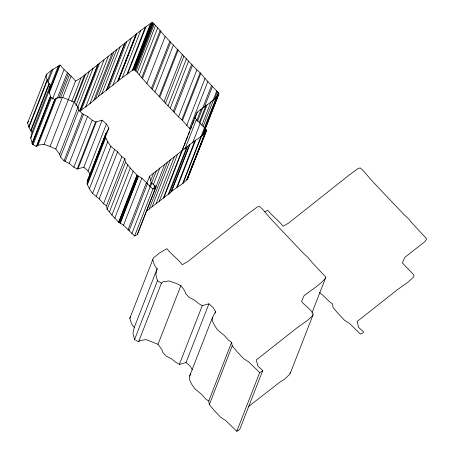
<?xml version="1.0" encoding="UTF-8"?>
<svg xmlns="http://www.w3.org/2000/svg" width="454" height="454" viewBox="0 0 454 454"><rect width="100%" height="100%" fill="white"/><g stroke="black" fill="none" stroke-linecap="round" stroke-linejoin="round"><path stroke-width="0.68" d="M205.253 128.998L218.8 94.381L218.59 93.036L205.026 78.497L200.821 73.412L196.854 69.888L165.171 36.473L155.591 25.401L152.663 22.757L150.666 23.279L140.638 30.634L80.982 77.963L75.495 81.09L68.361 99.381M312.187 312.301L325.563 278.007L325.348 276.662L311.79 262.123L307.585 257.038L303.613 253.514L271.929 220.099L262.355 209.027L259.427 206.383L257.424 206.905L247.402 214.26L187.74 261.589L182.253 264.716C177.758 258.735 171.442 254.563 166.89 248.678L159.78 252.793L153.503 257.776L129.804 318.305C130.78 321.489 131.654 325.126 134.27 327.408L132.96 333.367L134.577 339.456L138.572 341.794L140.258 340.466L146.245 339.649L157.998 344.314L161.857 349.495L162.697 352.298L166.238 356.106L171.408 358.739L176.061 362.479L179.392 364.318L180.193 364.261L186.038 362.502L208.925 303.805L213.17 307.63L215.616 311.739L215.105 313.061M218.8 94.381C213.102 101.685 204.351 106.264 197.263 112.178L194.789 117.785L205.531 128.913L206.315 130.099L206.218 131.376L200.923 136.631L189.954 144.429L149.548 176.345L151.125 182.44L155.994 186.849L137.324 234.497L134.577 236.012L123.522 225.212L118.59 222.114L111.917 215.088L107.121 209.283L106.52 205.753L103.518 203.732L99.182 198.892L92.559 193.444L89.404 188.813L87.111 183.983L87.429 180.737L89.279 177.412M75.495 81.09C71 75.109 64.678 70.938 60.132 65.053L51.608 70.183L46.739 74.155L45.928 75.977C46.904 79.161 47.784 82.798 50.4 85.085L32.064 132.12L30.747 138.078L32.365 144.168L36.36 146.506L54.696 99.471L56.381 98.138L62.368 97.321L74.127 101.991L77.986 107.167L78.82 109.97L82.361 113.784L87.531 116.411L92.19 120.157L95.516 121.99L102.167 120.179L106.412 124.004L108.858 128.119L105.578 134.367L105.447 136.949L107.746 141.779L110.901 146.409L117.524 151.857L121.859 156.698L124.856 158.718L125.463 162.248L107.121 209.283M248.713 406.415L279.602 382.342L284.794 378.959L289.748 374.306L290.185 372.428M290.248 373.33L313.135 314.628C311.421 309.134 304.895 306.019 301.547 301.411L304.027 295.804C311.109 289.89 319.866 285.311 325.563 278.007M30.747 138.078L49.089 91.038L50.4 85.085M152.692 259.603C153.668 262.787 154.542 266.424 157.158 268.706L155.847 274.664L157.464 280.754L161.459 283.092L163.145 281.764L169.132 280.947L175.17 283.046L180.885 285.611L184.744 290.793L185.578 293.596L189.119 297.404L194.295 300.037L198.948 303.783L202.28 305.616L208.925 303.805M215.616 311.739L212.529 317.323L189.641 376.026L189.324 379.272L191.616 384.101L194.772 388.732L201.394 394.185L205.73 399.021L208.732 401.041L209.334 404.571L214.123 410.376L220.803 417.402L225.729 420.506L236.789 431.3L239.536 429.785L239.865 429.178L262.752 370.475L257.883 366.066L256.306 359.965L296.712 328.055L307.681 320.257L311.796 316.557L313.135 314.628M212.529 317.323L212.211 320.569L214.504 325.399L217.659 330.03L224.282 335.483L228.617 340.318L231.619 342.344L232.221 345.869L209.334 404.571M32.064 132.12C29.448 129.833 28.568 126.195 27.592 123.011L46.739 74.155M28.761 126.859L47.102 79.819M28.999 127.364L47.335 80.33M47.534 80.636L51.608 70.183M47.925 82.231L53.022 69.167M30.639 130.582L48.981 83.542M30.991 131.07L49.327 84.035M49.373 88.848L58.288 65.983M49.021 91.946L59.463 65.16M49.18 93.144L60.132 65.053M32.115 143.396L50.456 96.362L49.089 91.038M32.183 143.629L50.456 96.362M32.365 144.168L50.706 97.128L50.519 96.594M33.119 144.616L51.461 97.582L50.706 97.128M52.556 99.04L64.02 69.638M36.36 146.506L36.848 146.137L55.189 99.103M36.848 146.137L38.045 145.178L56.381 98.138M57.431 97.968L67.368 72.487M58.969 97.65L68.389 73.48M60.388 98.132L69.558 74.615M38.045 145.178L44.032 144.355L62.368 97.321M62.658 97.741L71.062 76.181M102.167 120.179L83.825 167.214L77.18 169.024L73.849 167.191L69.195 163.451L64.025 160.818L60.484 157.005L59.65 154.201L55.785 149.026L50.071 146.46L68.412 99.42M71.811 101.486L80.982 77.963M55.785 149.026L84.665 74.887M74.524 102.752L85.732 74.008M75.954 105.629L89.455 71.006M77.821 107.326L93.098 68.128M59.65 154.201L77.986 107.167M60.484 157.005L78.82 109.97M79.654 110.958L97.741 64.576M98.274 64.059L79.932 111.094L89.875 103.722L98.393 96.503L122.302 77.668L132.33 70.313L134.327 69.791L137.256 72.441L146.829 83.513L178.513 116.922L182.485 120.446L190.47 129.498M81.294 110.084L99.636 63.049M64.025 160.818L82.361 113.784M85.71 106.962L104.045 59.928M65.098 161.579L83.434 114.544M89.875 103.722L108.217 56.688M93.66 100.606L112.002 53.572M69.195 163.451L87.531 116.411M95.482 98.961L113.823 51.926M98.393 96.503L116.735 49.469M101.775 93.972L120.111 46.938M73.849 167.191L92.19 120.157M106.395 90.329L124.737 43.295M106.724 90.062L125.06 43.028M108.398 88.751L126.74 41.711M77.18 169.024L95.516 121.99M77.98 168.973L96.316 121.939M112.904 85.273L131.246 38.238M117.512 81.567L135.848 34.527M118.205 80.908L136.541 33.874M118.25 80.869L136.586 33.834M122.302 77.668L140.638 30.634M90.17 174.563L88.07 171.044L106.412 124.004M126.91 74.348L145.246 27.308M127.744 73.656L146.086 26.621M87.242 181.407L105.771 133.697M87.736 180.238L106.071 133.204M87.213 181.821L105.555 134.781M87.111 183.983L108.858 128.119M87.395 184.579L105.731 137.545M132.33 70.313L150.666 23.279M132.988 69.956L151.324 22.921M133.629 69.734L151.971 22.7M134.327 69.791L152.663 22.757M134.69 69.973L153.032 22.933M135.207 70.376L153.543 23.341M89.404 188.813L107.746 141.779M135.962 71.091L154.303 24.051M137.256 72.441L155.591 25.401M92.559 193.444L110.901 146.409M139.389 74.768L157.725 27.734M141.818 77.515L160.154 30.48M96.157 196.701L114.499 149.661M142.533 78.394L160.869 31.354M99.182 198.892L117.524 151.857M146.829 83.513L165.171 36.473M103.518 203.732L121.859 156.698M151.505 88.263L169.847 41.229M106.52 205.753L124.856 158.718M152.357 89.109L170.693 42.074M155.092 91.901L173.428 44.867M109.454 211.882L127.79 164.847L125.463 162.248M111.917 215.088L130.253 168.048L127.79 164.847M159.241 96.265L177.576 49.231M159.91 96.929L178.246 49.895M114.805 218.136L133.141 171.101L130.253 168.048M164.053 101.577L182.394 54.537M118.59 222.114L136.926 175.079L133.141 171.101M118.874 222.329L137.216 175.295L136.926 175.079M165.608 103.137L183.944 56.103M119.328 222.664L137.67 175.63L137.216 175.295M120.083 223.175L138.419 176.135L137.67 175.63M120.27 223.289L138.419 176.135M168.111 105.782L186.452 58.742M123.522 225.212L141.858 178.178L138.612 176.254M170.295 108.058L188.631 61.023M173.314 111.19L191.656 64.156M128.107 229.645L146.449 182.604L141.858 178.178M174.211 112.149L192.553 65.115M146.744 183.529L149.548 176.345M129.095 230.768L147.431 183.734L146.449 182.604M150.575 180.874L153.634 173.036M149.593 186.361L151.125 182.44M131.876 233.555L150.217 186.52L147.431 183.734M151.511 183.291L156.352 170.88M150.37 186.986L151.903 183.064M178.513 116.922L196.854 69.888M153.242 184.943L159.865 167.957M134.577 236.012L152.919 188.972L155.665 187.462L155.994 186.849M153.679 188.915L154.956 185.652M154.031 188.353L155.047 185.743M181.821 119.839L200.157 72.805M137.324 234.497L164.842 164.093M182.485 120.446L200.821 73.412M146.506 211.127L149.167 209.073L167.503 162.038M149.167 209.073L152.039 206.842L170.381 159.808M152.039 206.842L156.068 203.721L174.404 156.687M186.69 125.537L205.026 78.497M156.068 203.721L159.229 201.287L177.571 154.246M189.539 128.516L207.881 81.476M159.229 201.287L163.315 198.097L181.657 151.063M181.799 151.103L194.789 117.785M163.315 198.097L163.951 197.598L182.292 150.563M182.491 150.07L183.768 146.801M184.279 145.496L185.55 142.233M186.061 140.922L187.843 136.348M188.353 135.042L189.624 131.779M190.646 129.163L191.917 125.9M192.428 124.589L194.21 120.021M194.721 118.71L197.263 112.178M184.988 148.872L196.451 119.476M196.809 120.418L201.139 109.318M163.951 197.598L168.36 194.17L186.702 147.136M168.36 194.17L169.399 193.359L187.735 146.319M197.535 121.269L211.587 85.403M169.399 193.359L171.289 191.792L189.624 144.758M204.334 107.258L212.483 86.351M171.289 191.792L189.954 144.429M199.221 122.745L205.844 105.759M199.919 123.102L207.052 104.812M192.587 142.902L200.225 123.306M171.612 191.463L176.555 187.723L194.891 140.683M176.555 187.723L177.395 187.048L195.731 140.014M201.877 125.202L211.042 101.679M212.898 100.709L216.723 90.908M203.131 126.445L213.573 99.659M214.356 99.426L217.409 91.589M177.395 187.048L182.587 183.666L200.923 136.631M200.634 137.59L216.399 97.252M216.479 97.105L218.261 92.537M182.587 183.666L183.195 183.132L201.531 136.098M204.567 128.709L217.052 96.696M217.063 96.957L218.59 93.036M201.945 136.149L205.004 128.306M205.094 128.544L217.829 95.885M205.077 128.936L218.834 93.66M203.239 134.793L205.531 128.913M203.823 134.543L205.861 129.316M204.221 134.089L206.002 129.515M183.195 183.132L186.696 179.966L205.038 132.931M188.995 174.523L190.776 169.949M191.287 168.644L194.851 159.496M195.362 158.191L198.926 149.043M199.437 147.737L201.218 143.163M201.729 141.858L206.315 130.099M186.696 179.966L205.395 132.534M187.059 179.568L206.405 130.724M187.536 179.012L206.377 131.007M134.27 327.408L157.158 268.706M134.577 339.456L157.464 280.754M138.572 341.794L161.459 283.092M157.998 344.314L180.885 285.611M179.392 364.318L202.28 305.616M208.732 401.041L231.619 342.344M236.789 431.3L259.677 372.598L262.423 371.083L262.752 370.475M187.877 178.416L187.973 177.134M27.592 123.011L28.403 121.19M129.804 318.305L130.616 316.478M190.873 373.835L189.641 376.026M264.693 211.859L267.707 210.219C272.252 216.11 278.574 220.275 283.069 226.257L288.557 223.13L348.212 175.8L358.24 168.445L360.238 167.923L363.166 170.568L372.745 181.64L404.429 215.054L408.396 218.578L412.601 223.663L426.164 238.202L426.374 239.547L424.626 241.863L404.837 257.344L402.363 262.951L413.435 274.483L413.98 275.89L413.452 277.144L408.498 281.798L397.528 289.595L357.122 321.511L358.7 327.606L362.621 330.909L363.569 332.016L363.24 332.629L360.493 334.144L349.432 323.344L344.501 320.246L337.827 313.215L333.037 307.415L332.43 303.885C327.606 300.701 324.258 295.849 319.502 292.507M44.032 144.355L50.071 146.46M51.461 97.582L54.696 99.471M83.825 167.214L88.07 171.044M186.038 362.502L190.283 366.333L192.382 369.857M150.217 186.52L152.919 188.972M259.677 372.598L248.616 361.804L243.69 358.7L237.011 351.674L232.221 345.869"/></g></svg>
